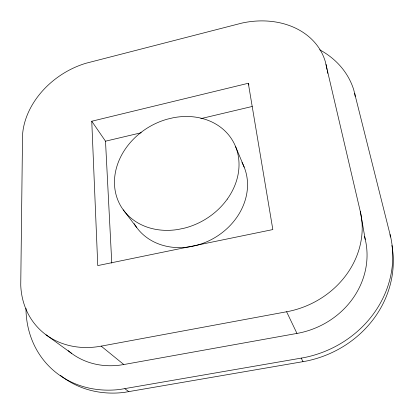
<?xml version="1.0" encoding="UTF-8"?>
<svg xmlns="http://www.w3.org/2000/svg" width="414" height="414" viewBox="0 0 414 414"><rect width="100%" height="100%" fill="white"/><g stroke="black" fill="none" stroke-linecap="round" stroke-linejoin="round"><path stroke-width="0.62" d="M248.312 83.261L272.836 229.568L97.761 265.591L91.763 121.235L248.312 83.261L248.938 85.067M91.763 121.235L105.508 141.195L141.252 132.734M200.826 118.637L252.245 106.465M193.167 246.144L195.76 245.554A61.981 52.656 -30 0 0 234.634 220.295L236.466 217.836A61.981 52.656 -30 0 0 241.983 162.485M101.182 346.135L288.843 311.349A87.892 78.738 -20.1 0 0 360.765 213.495L325.238 61.37A78.976 62.871 -20.8 0 0 241.942 23.075L86.019 63.238A75.503 58.514 -33.6 0 0 22.537 135.026L20.747 285.142A84.787 71.658 -43.7 0 0 97.031 346.803L101.182 346.135L123.812 364.537L299.048 333.047A81.936 74.898 -18.6 0 0 365.666 241.264L364.511 236.296M192.727 246.247L189.679 246.801A61.981 52.656 -30 0 1 148.077 238.464L145.899 236.891A61.981 52.656 -30 0 1 134.152 223.612M25.989 308.358L26.035 311.473A102.853 89.057 -45.1 0 0 120.055 389.439L303.964 357.639A106.336 97.295 -18.5 0 0 390.656 236.875L353.701 89.662A96.183 78.805 -20.1 0 0 319.67 49.789M60.356 375.281A101.58 88.306 -45.4 0 0 124.164 392.41L305.723 361.184A104.965 96.379 -18.1 0 0 391.913 245.445M123.812 364.537L119.92 365.138A79.255 68.569 -45 0 1 68.124 350.58M45.985 334.771L71.705 353.452M124.873 388.73L128.92 391.716M123.274 209.872L136.708 227.514M301.221 358.115L303.017 361.65M286.607 311.763L296.967 333.42M235.649 146.763L244.198 167.178M326.061 64.46L327.034 69.531M327.277 70.799L327.764 73.335M360.315 211.57L365.241 239.437M354.731 93.295L355.186 96.395M390.06 234.505L390.335 237.01M105.508 141.195L111.775 263.154M227.27 199.129L225.345 201.685A64.791 54.074 -30 0 1 184.613 228.098L178.263 229.439A64.791 54.074 -30 0 1 135 221.107L132.749 219.492A64.791 54.074 -30 0 1 114.761 187.785L114.461 182.403A64.791 54.074 -30 0 1 127.724 145.692L129.592 143.379A64.791 54.074 -30 0 1 167.23 119.185L173.062 117.793A64.791 54.074 -30 0 1 214.669 123.408L217.008 124.78A64.791 54.074 -30 0 1 227.27 199.129"/></g></svg>
